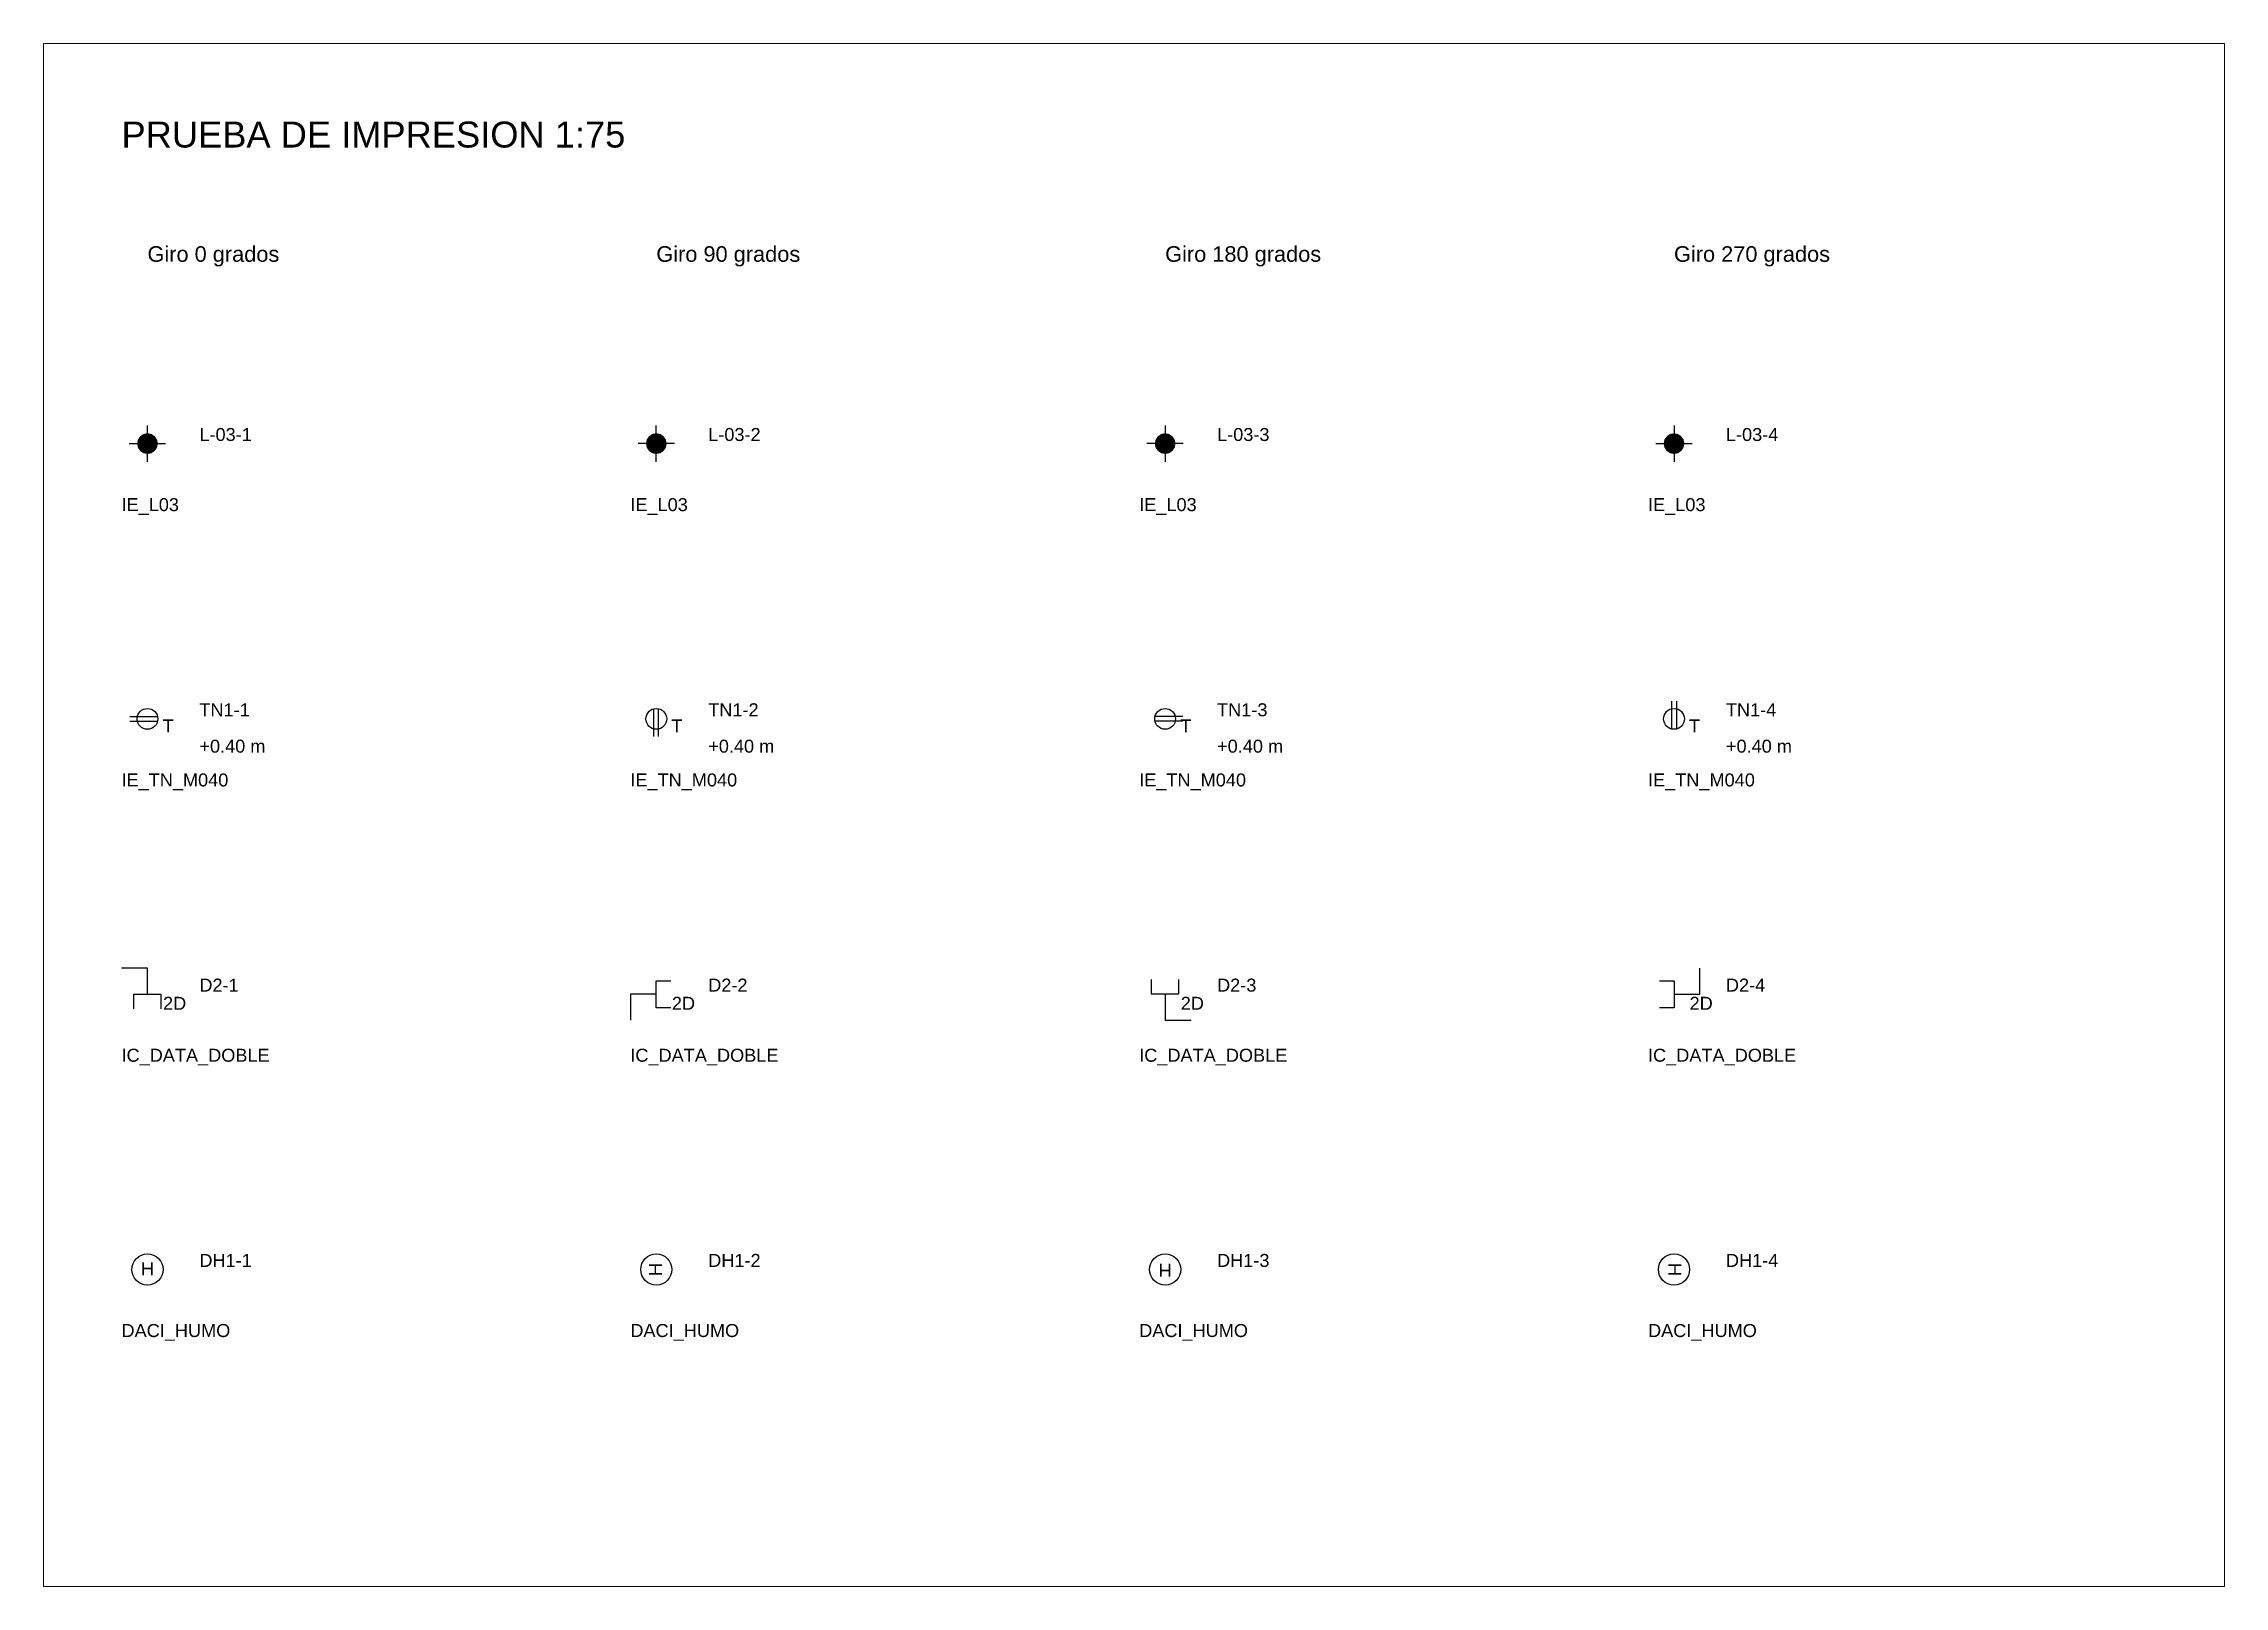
# Paper-space layout 'ESCALA_075' of a CAD drawing. Header units: metres, sheet in millimetres. Extents: x 0 to 420, y 0 to 297.
# The model-space entities are those that its viewports show. They can reach past a viewport. Long polylines and large blocks are cut down to what shows.
import ezdxf
from ezdxf.enums import TextEntityAlignment as Align

# ---------------------------------------------------------------- set-up
doc = ezdxf.new("R2010")
doc.units = ezdxf.units.M
for name, color, linetype, lineweight in [('DACI-HUMO', 14, 'Continuous', 25), ('IC-DATA', 144, 'Continuous', 25), ('IE-LUMINARIAS', 7, 'Continuous', 25), ('IE-TOMAS-NORMALES', 7, 'Continuous', 25)]:
    doc.layers.add(name, color=color, linetype=linetype, lineweight=lineweight)
doc.layers.add('VIEWPORTS', color=8, linetype='Continuous', lineweight=0, plot=False)
doc.styles.add('EI_TEXTO', font='arial.ttf')

# ---------------------------------------------------------------- blocks, each defined once
blk = doc.blocks.new('IE_L03')
blk.add_hatch(color=0).paths.add_polyline_path([(2, 0), (1.85, 0.77), (1.41, 1.41), (0.77, 1.85), (0, 2), (-0.77, 1.85), (-1.41, 1.41), (-1.85, 0.77), (-2, 0), (-1.85, -0.77), (-1.41, -1.41), (-0.77, -1.85), (0, -2), (0.77, -1.85), (1.41, -1.41), (1.85, -0.77)])
at = {"color": 0, "lineweight": -2}
for p, q in [((-3.5, 0), (-2, 0)), ((0, 2), (0, 3.5)), ((2, 0), (3.5, 0)), ((0, -3.5), (0, -2))]:
    blk.add_line(p, q, dxfattribs=at)
at = {"color": 0, "style": 'EI_TEXTO', "flags": 1}
for tag in ['TIPO', 'TABLERO', 'SISTEMA', 'OBSERVACIONES', 'CLASE_REFERENCIA', 'DESCRIPCION', 'MONTAJE', 'NORMA', 'POTENCIA', 'DIM_FISICA', 'PAGINA_DGE']:
    blk.add_attdef(tag, (0, 0), '', height=2.5, dxfattribs=at)
at = {"color": 0, "style": 'EI_TEXTO'}
for tag, p in [('CODIGO', (10, 0.5)), ('ALTURA', (10, -6.5)), ('CIRCUITO', (10, -3))]:
    blk.add_attdef(tag, p, '', height=2.5, dxfattribs=at)
blk = doc.blocks.new('IE_TN_M040')
at = {"color": 0, "lineweight": -2}
for p, q in [((-3.4, 0.45), (1.95, 0.45)), ((-3.4, -0.45), (1.95, -0.45))]:
    blk.add_line(p, q, dxfattribs=at)
blk.add_circle((0, 0), 2, dxfattribs=at)
at = {"color": 0, "style": 'EI_TEXTO', "flags": 1}
for tag in ['ALIMENTACION', 'TIPO', 'TABLERO', 'TENSION', 'SISTEMA', 'OBSERVACIONES', 'CONFIGURACION', 'CORRIENTE', 'CLASE_REFERENCIA', 'DESCRIPCION', 'MONTAJE', 'NORMA', 'PAGINA_DGE', 'NUM_TOMAS', 'IP']:
    blk.add_attdef(tag, (0, 0), '', height=2.5, dxfattribs=at)
at = {"color": 0, "style": 'EI_TEXTO'}
for tag, p in [('CODIGO', (10, 0.5)), ('DISTINTIVO', (2.9, -2.6)), ('ALTURA', (10, -6.5)), ('CIRCUITO', (10, -3)), ('NOTA_MONTAJE', (10, -10))]:
    blk.add_attdef(tag, p, '', height=2.5, dxfattribs=at)
blk = doc.blocks.new('IC_DATA_DOBLE')
at = {"color": 0, "lineweight": -2}
for points in [[(0, 0), (0, 5), (-5, 5)], [(-2.6, -2.8), (-2.6, 0), (2.6, 0), (2.6, -2.8)]]:
    blk.add_lwpolyline(points, dxfattribs=at)
at = {"color": 0, "style": 'EI_TEXTO', "flags": 1}
for tag in ['TIPO', 'TABLERO', 'SISTEMA', 'OBSERVACIONES', 'CABLE', 'CATEGORIA', 'CLASE_REFERENCIA', 'DESCRIPCION', 'MONTAJE', 'NORMA', 'PUNTO', 'PUERTOS', 'PAGINA_DGE']:
    blk.add_attdef(tag, (0, 0), '', height=2.5, dxfattribs=at)
at = {"color": 0, "style": 'EI_TEXTO'}
for tag, p in [('CODIGO', (10, 0.5)), ('DISTINTIVO', (3, -3)), ('ALTURA', (10, -6.5)), ('CIRCUITO', (10, -3))]:
    blk.add_attdef(tag, p, '', height=2.5, dxfattribs=at)
blk = doc.blocks.new('DACI_HUMO')
at = {"color": 0, "lineweight": -2}
blk.add_circle((0, 0), 3, dxfattribs=at)
at = {"color": 0, "lineweight": -2, "style": 'EI_TEXTO'}
blk.add_text('H', height=2.5, dxfattribs=at).set_placement((0, -1.1), align=Align.CENTER)
at = {"color": 0, "style": 'EI_TEXTO', "flags": 1}
for tag in ['TIPO', 'TABLERO', 'ZONA', 'SISTEMA', 'OBSERVACIONES', 'DESCRIPCION', 'MONTAJE', 'NORMA', 'LAZO', 'DIRECCION', 'MODELO', 'DIMENSIONES']:
    blk.add_attdef(tag, (0, 0), '', height=2.5, dxfattribs=at)
at = {"color": 0, "style": 'EI_TEXTO'}
for tag, p in [('CODIGO', (10, 0.5)), ('ALTURA', (10, -6.5)), ('CIRCUITO', (10, -3))]:
    blk.add_attdef(tag, p, '', height=2.5, dxfattribs=at)

msp = doc.modelspace()

# ---------------------------------------------------------------- block references
at = {"layer": 'DACI-HUMO', "xscale": 0.075, "yscale": 0.075, "zscale": 0.075}
msp.add_blockref('DACI_HUMO', (61.5, 4.575), dxfattribs=at).add_auto_attribs({'CODIGO': 'DH1-1'})
at = {"layer": 'DACI-HUMO'}
ref = msp.add_blockref('DACI_HUMO', (68.85, 4.575), dxfattribs=dict(at, xscale=0.075, yscale=0.075, zscale=0.075, rotation=90))
ref.add_attrib('CODIGO', 'DH1-2', (69.6, 4.6125), dxfattribs={"layer": '0', "color": 0, "height": 0.1875, "style": 'EI_TEXTO'})
ref = msp.add_blockref('DACI_HUMO', (76.2, 4.575), dxfattribs=dict(at, xscale=0.075, yscale=0.075, zscale=0.075, rotation=180))
ref.add_attrib('CODIGO', 'DH1-3', (76.95, 4.6125), dxfattribs={"layer": '0', "color": 0, "height": 0.1875, "style": 'EI_TEXTO'})
ref = msp.add_blockref('DACI_HUMO', (83.55, 4.575), dxfattribs=dict(at, xscale=0.075, yscale=0.075, zscale=0.075, rotation=270))
ref.add_attrib('CODIGO', 'DH1-4', (84.3, 4.6125), dxfattribs={"layer": '0', "color": 0, "height": 0.1875, "style": 'EI_TEXTO'})
at = {"layer": 'IC-DATA', "xscale": 0.075, "yscale": 0.075, "zscale": 0.075}
msp.add_blockref('IC_DATA_DOBLE', (61.5, 8.55), dxfattribs=at).add_auto_attribs({'CODIGO': 'D2-1', 'DISTINTIVO': '2D'})
at = {"layer": 'IC-DATA'}
ref = msp.add_blockref('IC_DATA_DOBLE', (83.55, 8.55), dxfattribs=dict(at, xscale=0.075, yscale=0.075, zscale=0.075, rotation=270))
ref.add_attrib('CODIGO', 'D2-4', (84.3, 8.5875), dxfattribs={"layer": '0', "color": 0, "height": 0.1875, "style": 'EI_TEXTO'})
ref.add_attrib('DISTINTIVO', '2D', (83.775, 8.325), dxfattribs={"layer": '0', "color": 0, "height": 0.1875, "style": 'EI_TEXTO'})
ref = msp.add_blockref('IC_DATA_DOBLE', (68.85, 8.55), dxfattribs=dict(at, xscale=0.075, yscale=0.075, zscale=0.075, rotation=90))
ref.add_attrib('CODIGO', 'D2-2', (69.6, 8.5875), dxfattribs={"layer": '0', "color": 0, "height": 0.1875, "style": 'EI_TEXTO'})
ref.add_attrib('DISTINTIVO', '2D', (69.075, 8.325), dxfattribs={"layer": '0', "color": 0, "height": 0.1875, "style": 'EI_TEXTO'})
ref = msp.add_blockref('IC_DATA_DOBLE', (76.2, 8.55), dxfattribs=dict(at, xscale=0.075, yscale=0.075, zscale=0.075, rotation=180))
ref.add_attrib('CODIGO', 'D2-3', (76.95, 8.5875), dxfattribs={"layer": '0', "color": 0, "height": 0.1875, "style": 'EI_TEXTO'})
ref.add_attrib('DISTINTIVO', '2D', (76.425, 8.325), dxfattribs={"layer": '0', "color": 0, "height": 0.1875, "style": 'EI_TEXTO'})
at = {"layer": 'IE-LUMINARIAS', "xscale": 0.075, "yscale": 0.075, "zscale": 0.075}
msp.add_blockref('IE_L03', (61.5, 16.5), dxfattribs=at).add_auto_attribs({'CODIGO': 'L-03-1'})
at = {"layer": 'IE-LUMINARIAS'}
ref = msp.add_blockref('IE_L03', (68.85, 16.5), dxfattribs=dict(at, xscale=0.075, yscale=0.075, zscale=0.075, rotation=90))
ref.add_attrib('CODIGO', 'L-03-2', (69.6, 16.5375), dxfattribs={"layer": '0', "color": 0, "height": 0.1875, "style": 'EI_TEXTO'})
ref = msp.add_blockref('IE_L03', (76.2, 16.5), dxfattribs=dict(at, xscale=0.075, yscale=0.075, zscale=0.075, rotation=180))
ref.add_attrib('CODIGO', 'L-03-3', (76.95, 16.5375), dxfattribs={"layer": '0', "color": 0, "height": 0.1875, "style": 'EI_TEXTO'})
ref = msp.add_blockref('IE_L03', (83.55, 16.5), dxfattribs=dict(at, xscale=0.075, yscale=0.075, zscale=0.075, rotation=270))
ref.add_attrib('CODIGO', 'L-03-4', (84.3, 16.5375), dxfattribs={"layer": '0', "color": 0, "height": 0.1875, "style": 'EI_TEXTO'})
at = {"layer": 'IE-TOMAS-NORMALES', "xscale": 0.075, "yscale": 0.075, "zscale": 0.075}
msp.add_blockref('IE_TN_M040', (61.5, 12.525), dxfattribs=at).add_auto_attribs({'CODIGO': 'TN1-1', 'ALTURA': '+0.40 m', 'DISTINTIVO': 'T'})
at = {"layer": 'IE-TOMAS-NORMALES'}
ref = msp.add_blockref('IE_TN_M040', (68.85, 12.525), dxfattribs=dict(at, xscale=0.075, yscale=0.075, zscale=0.075, rotation=90))
ref.add_attrib('CODIGO', 'TN1-2', (69.6, 12.5625), dxfattribs={"layer": '0', "color": 0, "height": 0.1875, "style": 'EI_TEXTO'})
ref.add_attrib('ALTURA', '+0.40 m', (69.6, 12.0375), dxfattribs={"layer": '0', "color": 0, "height": 0.1875, "style": 'EI_TEXTO'})
ref.add_attrib('DISTINTIVO', 'T', (69.0675, 12.33), dxfattribs={"layer": '0', "color": 0, "height": 0.1875, "style": 'EI_TEXTO'})
ref = msp.add_blockref('IE_TN_M040', (76.2, 12.525), dxfattribs=dict(at, xscale=0.075, yscale=0.075, zscale=0.075, rotation=180))
ref.add_attrib('CODIGO', 'TN1-3', (76.95, 12.5625), dxfattribs={"layer": '0', "color": 0, "height": 0.1875, "style": 'EI_TEXTO'})
ref.add_attrib('ALTURA', '+0.40 m', (76.95, 12.0375), dxfattribs={"layer": '0', "color": 0, "height": 0.1875, "style": 'EI_TEXTO'})
ref.add_attrib('DISTINTIVO', 'T', (76.4175, 12.33), dxfattribs={"layer": '0', "color": 0, "height": 0.1875, "style": 'EI_TEXTO'})
ref = msp.add_blockref('IE_TN_M040', (83.55, 12.525), dxfattribs=dict(at, xscale=0.075, yscale=0.075, zscale=0.075, rotation=270))
ref.add_attrib('CODIGO', 'TN1-4', (84.3, 12.5625), dxfattribs={"layer": '0', "color": 0, "height": 0.1875, "style": 'EI_TEXTO'})
ref.add_attrib('ALTURA', '+0.40 m', (84.3, 12.0375), dxfattribs={"layer": '0', "color": 0, "height": 0.1875, "style": 'EI_TEXTO'})
ref.add_attrib('DISTINTIVO', 'T', (83.7675, 12.33), dxfattribs={"layer": '0', "color": 0, "height": 0.1875, "style": 'EI_TEXTO'})

# ---------------------------------------------------------------- texts
at = {"style": 'EI_TEXTO'}
for s, height, p in [('PRUEBA DE IMPRESION 1:75', 0.375, (61.125, 20.775)), ('Giro 0 grados', 0.225, (61.5, 19.125)), ('Giro 90 grados', 0.225, (68.85, 19.125)), ('Giro 180 grados', 0.225, (76.2, 19.125)), ('Giro 270 grados', 0.225, (83.55, 19.125)), ('IE_L03', 0.1875, (61.125, 15.525)), ('IE_L03', 0.1875, (68.475, 15.525)), ('IE_L03', 0.1875, (75.825, 15.525)), ('IE_L03', 0.1875, (83.175, 15.525)), ('IE_TN_M040', 0.1875, (61.125, 11.55)), ('IE_TN_M040', 0.1875, (68.475, 11.55)), ('IE_TN_M040', 0.1875, (75.825, 11.55)), ('IE_TN_M040', 0.1875, (83.175, 11.55)), ('IC_DATA_DOBLE', 0.1875, (61.125, 7.575)), ('IC_DATA_DOBLE', 0.1875, (68.475, 7.575)), ('IC_DATA_DOBLE', 0.1875, (75.825, 7.575)), ('IC_DATA_DOBLE', 0.1875, (83.175, 7.575)), ('DACI_HUMO', 0.1875, (61.125, 3.6)), ('DACI_HUMO', 0.1875, (68.475, 3.6)), ('DACI_HUMO', 0.1875, (75.825, 3.6)), ('DACI_HUMO', 0.1875, (83.175, 3.6))]:
    msp.add_text(s, height=height, dxfattribs=at).set_placement(p)

psp = doc.layouts.new('ESCALA_075')

# ---------------------------------------------------------------- viewports
at = {"layer": 'VIEWPORTS'}
psp.add_viewport(center=(210, 148.5), size=(420, 297), view_center_point=(75.75, 11.1375), view_height=22.275, dxfattribs=at)

doc.saveas('drawing.dxf')
